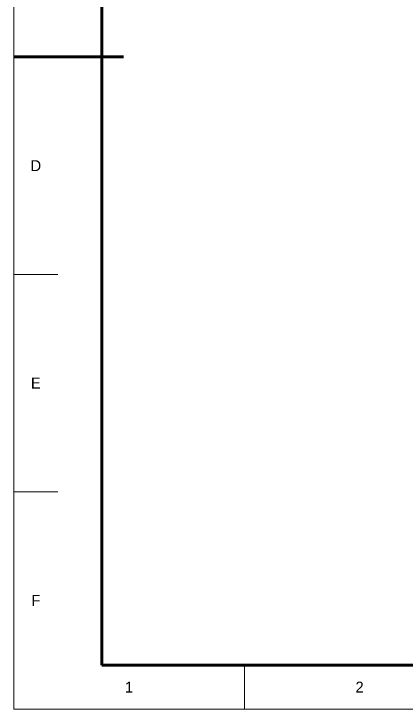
# Model space of a CAD drawing. Header units: millimetres. Extents: x 0 to 420, y 0 to 297.
# Drawn here: x 0 to 89.3, y 0 to 158.3 of the extents above; entities that cross this region are included whole.
import ezdxf
from ezdxf.enums import TextEntityAlignment as Align

# ---------------------------------------------------------------- set-up
doc = ezdxf.new("R2010")
doc.units = ezdxf.units.MM
for name, color, linetype, lineweight in [('FINA', 7, 'CONTINUOUS', 18), ('NORMA', 7, 'CONTINUOUS', 70), ('TEXTO', 7, 'CONTINUOUS', 25)]:
    doc.layers.add(name, color=color, linetype=linetype, lineweight=lineweight)

msp = doc.modelspace()

# ---------------------------------------------------------------- linework, layer by layer
at = {"layer": 'FINA'}
for p, q in [((0, 148.5), (10, 148.5)), ((0, 99), (10, 99)), ((0, 49.5), (10, 49.5)), ((52.5, 0), (52.5, 10))]:
    msp.add_line(p, q, dxfattribs=at)
msp.add_lwpolyline([(0, 0), (420, 0), (420, 297), (0, 297)], close=True, dxfattribs=at)
at = {"layer": 'NORMA'}
msp.add_line((0, 148.5), (25, 148.5), dxfattribs=at)
msp.add_lwpolyline([(20, 10), (410, 10), (410, 287), (20, 287)], close=True, dxfattribs=at)

# ---------------------------------------------------------------- texts
at = {"layer": 'TEXTO'}
for s, p in [('D', (5, 123.75)), ('E', (5, 74.25)), ('F', (5, 24.75)), ('1', (26.25, 5)), ('2', (78.75, 5))]:
    msp.add_text(s, height=2.5, dxfattribs=at).set_placement(p, align=Align.MIDDLE_CENTER)

doc.saveas('drawing.dxf')
